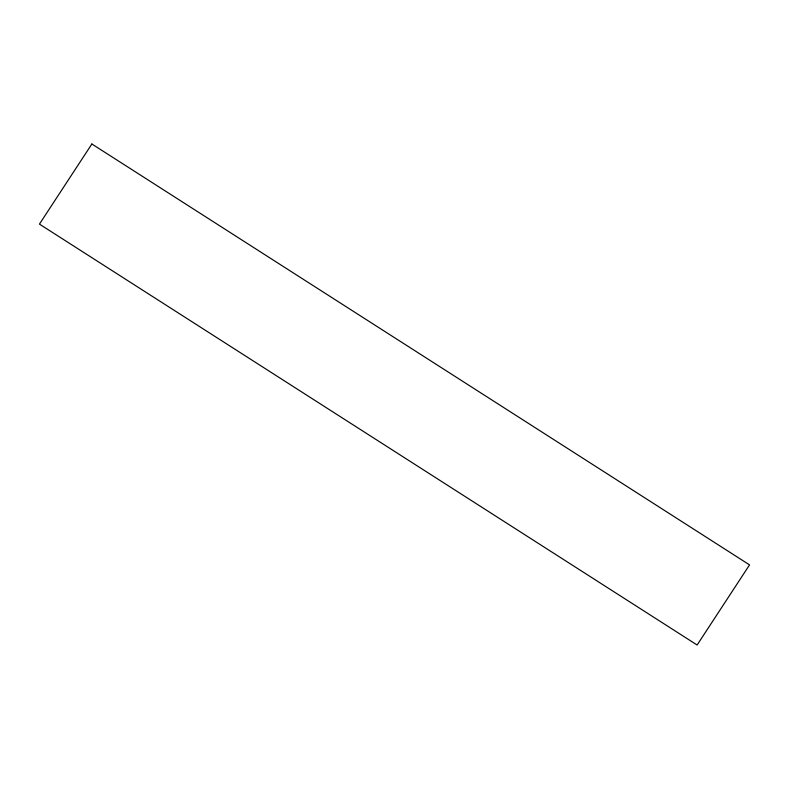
<?xml version="1.0" encoding="UTF-8"?>
<svg xmlns="http://www.w3.org/2000/svg" width="789" height="789" viewBox="0 0 789 789"><rect width="100%" height="100%" fill="white"/><g stroke="black" fill="none" stroke-linecap="round" stroke-linejoin="round"><path stroke-width="1.18" d="M91.869 143.993L39.45 224.115L697.131 645.007L749.55 564.885L91.869 143.993"/></g></svg>
